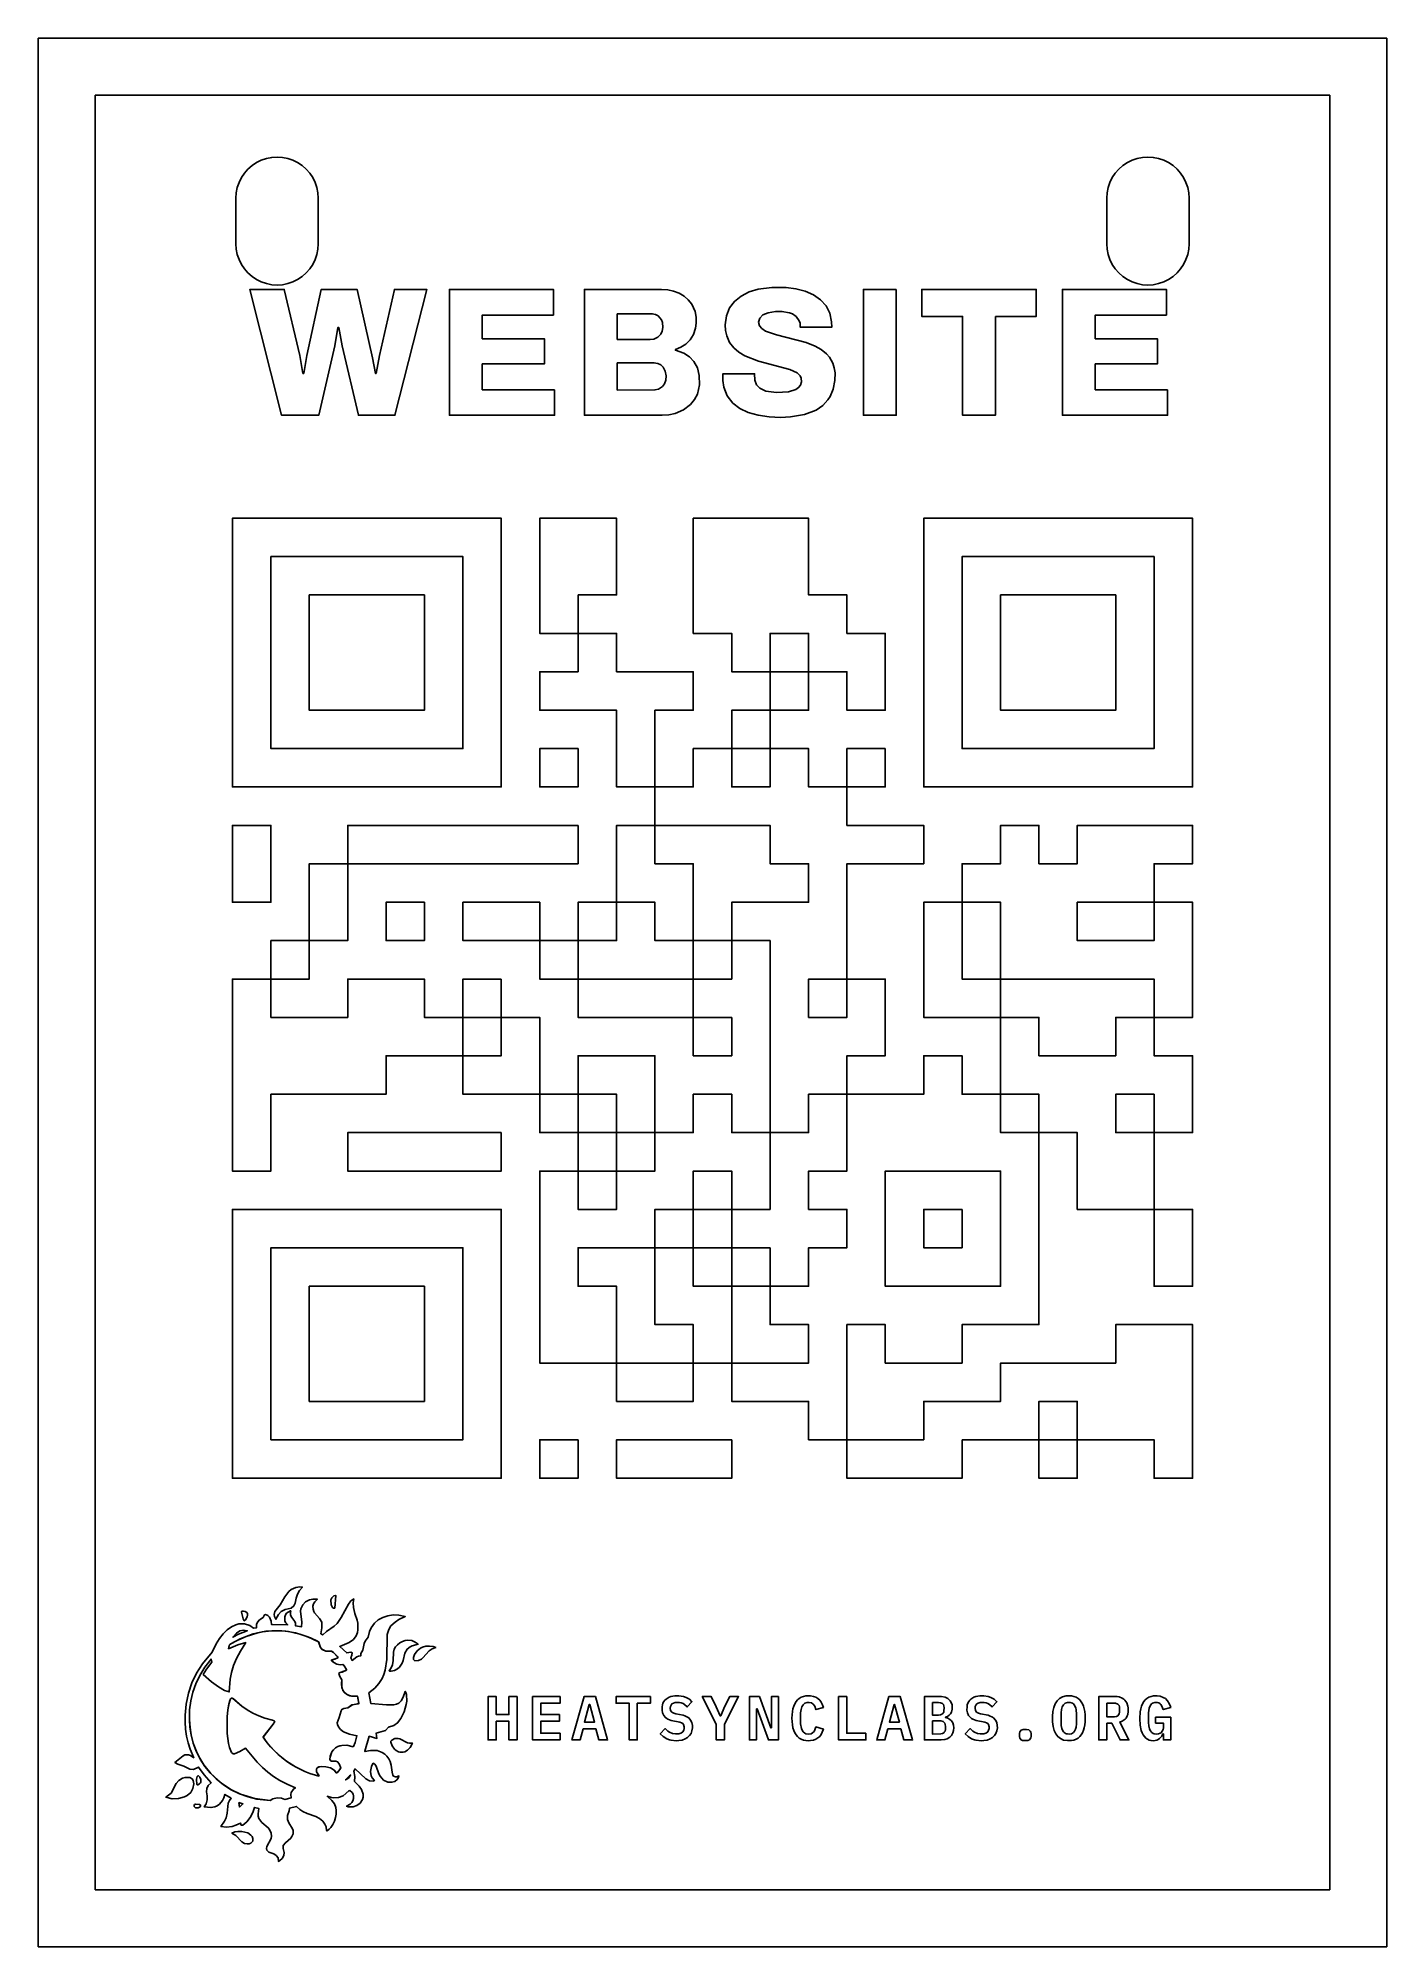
# Model space of a CAD drawing. Header units: millimetres. Extents: x 5 to 123, y 5 to 172.
import ezdxf

# ---------------------------------------------------------------- set-up
doc = ezdxf.new("R2010")
doc.units = ezdxf.units.MM
for name, color, linetype in [('CUT', 1, 'Continuous'), ('ETCH', 7, 'Continuous'), ('LIGHT', 5, 'Continuous'), ('SCORE', 3, 'Continuous')]:
    doc.layers.add(name, color=color, linetype=linetype)

msp = doc.modelspace()

# ---------------------------------------------------------------- linework, layer by layer
at = {"layer": 'CUT'}
for points in [[(123, 172), (5, 172), (5, 5), (123, 5)], [(25.4305, 150.4308), (24.9686, 150.5227), (24.5227, 150.674), (24.1004, 150.8823), (23.7088, 151.1439), (23.3548, 151.4544), (23.0443, 151.8085), (22.7827, 152.2), (22.5744, 152.6223), (22.4231, 153.0683), (22.3312, 153.5301), (22.3004, 154), (22.3004, 158), (22.3312, 158.4699), (22.4231, 158.9317), (22.5744, 159.3777), (22.7827, 159.8), (23.0443, 160.1915), (23.3548, 160.5456), (23.7088, 160.8561), (24.1004, 161.1177), (24.5227, 161.326), (24.9686, 161.4773), (25.4305, 161.5692), (25.9004, 161.6), (26.3703, 161.5692), (26.8321, 161.4773), (27.2781, 161.326), (27.7004, 161.1177), (28.0919, 160.8561), (28.446, 160.5456), (28.7565, 160.1915), (29.0181, 159.8), (29.2264, 159.3777), (29.3777, 158.9317), (29.4696, 158.4699), (29.5004, 158), (29.5004, 154), (29.4696, 153.5301), (29.3777, 153.0683), (29.2264, 152.6223), (29.0181, 152.2), (28.7565, 151.8085), (28.446, 151.4544), (28.0919, 151.1439), (27.7004, 150.8823), (27.2781, 150.674), (26.8321, 150.5227), (26.3703, 150.4308), (25.9004, 150.4)], [(101.6307, 150.4308), (101.1688, 150.5227), (100.7229, 150.674), (100.3006, 150.8823), (99.909, 151.1439), (99.555, 151.4544), (99.2445, 151.8085), (98.9829, 152.2), (98.7746, 152.6223), (98.6233, 153.0683), (98.5314, 153.5301), (98.5006, 154), (98.5006, 158), (98.5314, 158.4699), (98.6233, 158.9317), (98.7746, 159.3777), (98.9829, 159.8), (99.2445, 160.1915), (99.555, 160.5456), (99.909, 160.8561), (100.3006, 161.1177), (100.7229, 161.326), (101.1688, 161.4773), (101.6307, 161.5692), (102.1006, 161.6), (102.5705, 161.5692), (103.0323, 161.4773), (103.4782, 161.326), (103.9006, 161.1177), (104.2921, 160.8561), (104.6462, 160.5456), (104.9567, 160.1915), (105.2183, 159.8), (105.4266, 159.3777), (105.5779, 158.9317), (105.6698, 158.4699), (105.7006, 158), (105.7006, 154), (105.6698, 153.5301), (105.5779, 153.0683), (105.4266, 152.6223), (105.2183, 152.2), (104.9567, 151.8085), (104.6462, 151.4544), (104.2921, 151.1439), (103.9006, 150.8823), (103.4782, 150.674), (103.0323, 150.5227), (102.5705, 150.4308), (102.1006, 150.4)]]:
    msp.add_lwpolyline(points, close=True, dxfattribs=at)
at = {"layer": 'ETCH'}
for points in [[(30.9443, 145.0938), (31.2324, 146.6973), (31.2969, 146.6973), (31.6016, 145.0938), (33.0127, 139), (36.2197, 139), (38.9941, 150.0156), (36.1719, 150.0156), (34.873, 144.2275), (34.5684, 142.6719), (34.5039, 142.6719), (34.2471, 144.0352), (32.9004, 150.0156), (29.7734, 150.0156), (28.5068, 144.2275), (28.2344, 142.6719), (28.1699, 142.6719), (27.8818, 144.2275), (26.5342, 150.0156), (23.5205, 150.0156), (26.2939, 139), (29.5488, 139)], [(50.1865, 141.2451), (43.8525, 141.2451), (43.8525, 143.5059), (49.2881, 143.5059), (49.2881, 145.7021), (43.8525, 145.7021), (43.8525, 147.7715), (50.0742, 147.7715), (50.0742, 150.0156), (40.9824, 150.0156), (40.9824, 139), (50.1865, 139)], [(60.1758, 139.0322), (60.7217, 139.1602), (61.4746, 139.4814), (62.084, 139.9619), (62.4209, 140.3789), (62.6777, 140.8438), (62.8535, 141.6777), (62.8379, 142.4961), (62.6777, 143.1533), (62.373, 143.6982), (61.9883, 144.1152), (61.4912, 144.4355), (60.7529, 144.6924), (60.7529, 144.7568), (61.2344, 144.9648), (61.667, 145.2373), (62.0518, 145.6064), (62.3408, 146.0713), (62.5176, 146.6328), (62.5811, 147.0654), (62.5654, 147.5791), (62.4854, 148.0762), (62.1807, 148.7334), (61.876, 149.1016), (61.5068, 149.4229), (61.0742, 149.6797), (60.5928, 149.8721), (60.0801, 149.9844), (59.5342, 150.0156), (52.7998, 150.0156), (52.7998, 139), (59.583, 139)], [(70.8389, 138.8555), (72.042, 139.0645), (73.0684, 139.4648), (73.6455, 139.8662), (74.0947, 140.3467), (74.2871, 140.6357), (74.5596, 141.2773), (74.7041, 142.0469), (74.7197, 142.7041), (74.6553, 143.1689), (74.5273, 143.5703), (74.2227, 144.083), (73.9824, 144.3721), (73.5176, 144.7568), (72.9883, 145.0615), (72.2021, 145.3818), (69.5889, 146.0391), (68.6426, 146.376), (68.3223, 146.585), (68.0977, 146.8408), (68.0332, 147.1621), (68.1299, 147.5146), (68.418, 147.7871), (68.8672, 147.9795), (69.5088, 148.0762), (70.0693, 148.0918), (70.7275, 147.9795), (71, 147.8672), (71.3203, 147.6426), (71.5771, 147.2744), (71.6572, 147.0654), (71.6729, 146.7129), (74.4307, 146.7129), (74.415, 147.1943), (74.2549, 147.9473), (73.9336, 148.5889), (73.4531, 149.1182), (72.8281, 149.5508), (72.1221, 149.8721), (71.3047, 150.0801), (70.4385, 150.1924), (69.1875, 150.1924), (68.001, 150.0322), (67.1992, 149.792), (66.4941, 149.4385), (65.917, 148.9736), (65.4834, 148.3965), (65.2109, 147.707), (65.1152, 146.9053), (65.1465, 146.4082), (65.2432, 145.959), (65.5, 145.3818), (65.8525, 144.917), (66.3174, 144.5322), (66.8301, 144.2109), (68.0332, 143.7461), (70.7588, 143.0244), (71.4004, 142.7041), (71.6572, 142.4473), (71.7529, 142.2393), (71.7852, 141.9346), (71.6895, 141.6299), (71.5293, 141.4209), (71.2881, 141.2607), (70.6465, 141.0527), (69.5889, 140.9883), (68.6748, 141.1162), (68.1299, 141.3896), (67.8408, 141.6777), (67.6963, 142.0791), (67.6807, 142.6396), (64.9063, 142.6396), (64.9063, 142.0469), (64.9863, 141.4531), (65.291, 140.7002), (65.7725, 140.0742), (66.3975, 139.5938), (67.1348, 139.2402), (68.001, 139), (68.9473, 138.8555), (69.957, 138.8076)], [(80.0752, 150.0156), (77.2051, 150.0156), (77.2051, 139), (80.0752, 139)], [(88.75, 147.6592), (92.3262, 147.6592), (92.3262, 150.0156), (82.3047, 150.0156), (82.3047, 147.6592), (85.8799, 147.6592), (85.8799, 139), (88.75, 139)], [(103.8232, 141.2451), (97.4893, 141.2451), (97.4893, 143.5059), (102.9258, 143.5059), (102.9258, 145.7021), (97.4893, 145.7021), (97.4893, 147.7715), (103.7109, 147.7715), (103.7109, 150.0156), (94.6191, 150.0156), (94.6191, 139), (103.8232, 139)], [(55.6699, 147.8838), (58.7324, 147.8838), (59.0059, 147.8193), (59.2461, 147.6914), (59.5342, 147.3701), (59.6309, 147.1133), (59.6631, 146.6807), (59.5986, 146.3604), (59.4707, 146.1035), (59.2139, 145.8311), (58.8613, 145.6709), (58.54, 145.6387), (55.6699, 145.6387)], [(55.6699, 143.6016), (58.877, 143.6016), (59.2139, 143.5381), (59.4863, 143.4092), (59.6953, 143.2168), (59.8711, 142.8643), (59.9355, 142.4473), (59.9033, 142.0625), (59.791, 141.7578), (59.6152, 141.5176), (59.2617, 141.293), (58.957, 141.2285), (55.6699, 141.2129)], [(45.5205, 109.8398), (45.5205, 113.2002), (45.5205, 116.5596), (45.5205, 119.9199), (45.5205, 123.2803), (45.5205, 126.6396), (45.5205, 130), (22, 130), (22, 126.6396), (22, 123.2803), (22, 119.9199), (22, 116.5596), (22, 113.2002), (22, 109.8398), (22, 106.4805), (45.5205, 106.4805)], [(52.2402, 123.2803), (55.6006, 123.2803), (55.6006, 126.6396), (55.6006, 130), (48.8809, 130), (48.8809, 126.6396), (48.8809, 123.2803), (48.8809, 119.9199), (52.2402, 119.9199)], [(79.1201, 116.5596), (79.1201, 119.9199), (75.7607, 119.9199), (75.7607, 123.2803), (72.4004, 123.2803), (72.4004, 126.6396), (72.4004, 130), (62.3203, 130), (62.3203, 126.6396), (62.3203, 123.2803), (62.3203, 119.9199), (65.6807, 119.9199), (65.6807, 116.5596), (69.04, 116.5596), (69.04, 119.9199), (72.4004, 119.9199), (72.4004, 116.5596), (75.7607, 116.5596), (75.7607, 113.2002), (79.1201, 113.2002)], [(106, 109.8398), (106, 113.2002), (106, 116.5596), (106, 119.9199), (106, 123.2803), (106, 126.6396), (106, 130), (82.4805, 130), (82.4805, 126.6396), (82.4805, 123.2803), (82.4805, 119.9199), (82.4805, 116.5596), (82.4805, 113.2002), (82.4805, 109.8398), (82.4805, 106.4805), (106, 106.4805)], [(25.3604, 113.2002), (25.3604, 116.5596), (25.3604, 119.9199), (25.3604, 123.2803), (25.3604, 126.6396), (42.1602, 126.6396), (42.1602, 123.2803), (42.1602, 119.9199), (42.1602, 116.5596), (42.1602, 113.2002), (42.1602, 109.8398), (25.3604, 109.8398)], [(85.8408, 113.2002), (85.8408, 116.5596), (85.8408, 119.9199), (85.8408, 123.2803), (85.8408, 126.6396), (102.6406, 126.6396), (102.6406, 123.2803), (102.6406, 119.9199), (102.6406, 116.5596), (102.6406, 113.2002), (102.6406, 109.8398), (85.8408, 109.8398)], [(38.8008, 116.5596), (38.8008, 119.9199), (38.8008, 123.2803), (28.7207, 123.2803), (28.7207, 119.9199), (28.7207, 116.5596), (28.7207, 113.2002), (38.8008, 113.2002)], [(99.2803, 116.5596), (99.2803, 119.9199), (99.2803, 123.2803), (89.2002, 123.2803), (89.2002, 119.9199), (89.2002, 116.5596), (89.2002, 113.2002), (99.2803, 113.2002)], [(58.96, 109.8398), (58.96, 113.2002), (62.3203, 113.2002), (62.3203, 116.5596), (55.6006, 116.5596), (55.6006, 119.9199), (52.2402, 119.9199), (52.2402, 116.5596), (48.8809, 116.5596), (48.8809, 113.2002), (55.6006, 113.2002), (55.6006, 109.8398), (55.6006, 106.4805), (58.96, 106.4805)], [(72.4004, 116.5596), (69.04, 116.5596), (69.04, 113.2002), (72.4004, 113.2002)], [(69.04, 113.2002), (65.6807, 113.2002), (65.6807, 109.8398), (69.04, 109.8398)], [(52.2402, 109.8398), (48.8809, 109.8398), (48.8809, 106.4805), (52.2402, 106.4805)], [(75.7607, 52.7197), (75.7607, 56.0801), (75.7607, 59.4404), (79.1201, 59.4404), (79.1201, 56.0801), (85.8408, 56.0801), (85.8408, 59.4404), (92.5605, 59.4404), (92.5605, 62.7998), (92.5605, 66.1602), (92.5605, 69.5195), (92.5605, 72.8799), (92.5605, 76.2402), (89.2002, 76.2402), (89.2002, 79.5996), (85.8408, 79.5996), (85.8408, 82.96), (82.4805, 82.96), (82.4805, 79.5996), (75.7607, 79.5996), (75.7607, 82.96), (79.1201, 82.96), (79.1201, 86.3203), (79.1201, 89.6797), (75.7607, 89.6797), (75.7607, 86.3203), (72.4004, 86.3203), (72.4004, 89.6797), (75.7607, 89.6797), (75.7607, 93.04), (75.7607, 96.4004), (75.7607, 99.7598), (82.4805, 99.7598), (82.4805, 103.1201), (75.7607, 103.1201), (75.7607, 106.4805), (72.4004, 106.4805), (72.4004, 109.8398), (69.04, 109.8398), (69.04, 106.4805), (65.6807, 106.4805), (65.6807, 109.8398), (62.3203, 109.8398), (62.3203, 106.4805), (58.96, 106.4805), (58.96, 103.1201), (69.04, 103.1201), (69.04, 99.7598), (72.4004, 99.7598), (72.4004, 96.4004), (65.6807, 96.4004), (65.6807, 93.04), (69.04, 93.04), (69.04, 89.6797), (69.04, 86.3203), (69.04, 82.96), (69.04, 79.5996), (69.04, 76.2402), (72.4004, 76.2402), (72.4004, 79.5996), (75.7607, 79.5996), (75.7607, 76.2402), (75.7607, 72.8799), (72.4004, 72.8799), (72.4004, 69.5195), (75.7607, 69.5195), (75.7607, 66.1602), (72.4004, 66.1602), (72.4004, 62.7998), (69.04, 62.7998), (69.04, 59.4404), (72.4004, 59.4404), (72.4004, 56.0801), (65.6807, 56.0801), (65.6807, 52.7197), (72.4004, 52.7197), (72.4004, 49.3604), (75.7607, 49.3604)], [(79.1201, 109.8398), (75.7607, 109.8398), (75.7607, 106.4805), (79.1201, 106.4805)], [(25.3604, 99.7598), (25.3604, 103.1201), (22, 103.1201), (22, 99.7598), (22, 96.4004), (25.3604, 96.4004)], [(52.2402, 103.1201), (32.0801, 103.1201), (32.0801, 99.7598), (52.2402, 99.7598)], [(62.3203, 96.4004), (62.3203, 99.7598), (58.96, 99.7598), (58.96, 103.1201), (55.6006, 103.1201), (55.6006, 99.7598), (55.6006, 96.4004), (58.96, 96.4004), (58.96, 93.04), (62.3203, 93.04)], [(106, 89.6797), (106, 93.04), (106, 96.4004), (102.6406, 96.4004), (102.6406, 93.04), (95.9199, 93.04), (95.9199, 96.4004), (102.6406, 96.4004), (102.6406, 99.7598), (106, 99.7598), (106, 103.1201), (95.9199, 103.1201), (95.9199, 99.7598), (92.5605, 99.7598), (92.5605, 103.1201), (89.2002, 103.1201), (89.2002, 99.7598), (85.8408, 99.7598), (85.8408, 96.4004), (89.2002, 96.4004), (89.2002, 93.04), (89.2002, 89.6797), (102.6406, 89.6797), (102.6406, 86.3203), (106, 86.3203)], [(32.0801, 96.4004), (32.0801, 99.7598), (28.7207, 99.7598), (28.7207, 96.4004), (28.7207, 93.04), (32.0801, 93.04)], [(38.8008, 96.4004), (35.4404, 96.4004), (35.4404, 93.04), (38.8008, 93.04)], [(48.8809, 96.4004), (42.1602, 96.4004), (42.1602, 93.04), (48.8809, 93.04)], [(55.6006, 96.4004), (52.2402, 96.4004), (52.2402, 93.04), (55.6006, 93.04)], [(89.2002, 89.6797), (85.8408, 89.6797), (85.8408, 93.04), (85.8408, 96.4004), (82.4805, 96.4004), (82.4805, 93.04), (82.4805, 89.6797), (82.4805, 86.3203), (89.2002, 86.3203)], [(28.7207, 93.04), (25.3604, 93.04), (25.3604, 89.6797), (28.7207, 89.6797)], [(52.2402, 93.04), (48.8809, 93.04), (48.8809, 89.6797), (52.2402, 89.6797)], [(65.6807, 93.04), (62.3203, 93.04), (62.3203, 89.6797), (65.6807, 89.6797)], [(25.3604, 76.2402), (25.3604, 79.5996), (35.4404, 79.5996), (35.4404, 82.96), (42.1602, 82.96), (42.1602, 79.5996), (48.8809, 79.5996), (48.8809, 82.96), (48.8809, 86.3203), (45.5205, 86.3203), (45.5205, 82.96), (42.1602, 82.96), (42.1602, 86.3203), (38.8008, 86.3203), (38.8008, 89.6797), (32.0801, 89.6797), (32.0801, 86.3203), (25.3604, 86.3203), (25.3604, 89.6797), (22, 89.6797), (22, 86.3203), (22, 82.96), (22, 79.5996), (22, 76.2402), (22, 72.8799), (25.3604, 72.8799)], [(45.5205, 89.6797), (42.1602, 89.6797), (42.1602, 86.3203), (45.5205, 86.3203)], [(62.3203, 89.6797), (52.2402, 89.6797), (52.2402, 86.3203), (62.3203, 86.3203)], [(65.6807, 86.3203), (62.3203, 86.3203), (62.3203, 82.96), (65.6807, 82.96)], [(102.6406, 72.8799), (102.6406, 76.2402), (99.2803, 76.2402), (99.2803, 79.5996), (102.6406, 79.5996), (102.6406, 76.2402), (106, 76.2402), (106, 79.5996), (106, 82.96), (102.6406, 82.96), (102.6406, 86.3203), (99.2803, 86.3203), (99.2803, 82.96), (92.5605, 82.96), (92.5605, 86.3203), (89.2002, 86.3203), (89.2002, 82.96), (89.2002, 79.5996), (92.5605, 79.5996), (92.5605, 76.2402), (95.9199, 76.2402), (95.9199, 72.8799), (95.9199, 69.5195), (102.6406, 69.5195)], [(58.96, 79.5996), (58.96, 82.96), (52.2402, 82.96), (52.2402, 79.5996), (55.6006, 79.5996), (55.6006, 76.2402), (58.96, 76.2402)], [(52.2402, 79.5996), (48.8809, 79.5996), (48.8809, 76.2402), (52.2402, 76.2402)], [(55.6006, 59.4404), (55.6006, 62.7998), (52.2402, 62.7998), (52.2402, 66.1602), (58.96, 66.1602), (58.96, 69.5195), (62.3203, 69.5195), (62.3203, 72.8799), (65.6807, 72.8799), (65.6807, 69.5195), (69.04, 69.5195), (69.04, 72.8799), (69.04, 76.2402), (65.6807, 76.2402), (65.6807, 79.5996), (62.3203, 79.5996), (62.3203, 76.2402), (58.96, 76.2402), (58.96, 72.8799), (55.6006, 72.8799), (55.6006, 69.5195), (52.2402, 69.5195), (52.2402, 72.8799), (48.8809, 72.8799), (48.8809, 69.5195), (48.8809, 66.1602), (48.8809, 62.7998), (48.8809, 59.4404), (48.8809, 56.0801), (55.6006, 56.0801)], [(45.5205, 76.2402), (32.0801, 76.2402), (32.0801, 72.8799), (45.5205, 72.8799)], [(55.6006, 76.2402), (52.2402, 76.2402), (52.2402, 72.8799), (55.6006, 72.8799)], [(79.1201, 66.1602), (79.1201, 69.5195), (79.1201, 72.8799), (89.2002, 72.8799), (89.2002, 69.5195), (89.2002, 66.1602), (89.2002, 62.7998), (79.1201, 62.7998)], [(45.5205, 49.3604), (45.5205, 52.7197), (45.5205, 56.0801), (45.5205, 59.4404), (45.5205, 62.7998), (45.5205, 66.1602), (45.5205, 69.5195), (22, 69.5195), (22, 66.1602), (22, 62.7998), (22, 59.4404), (22, 56.0801), (22, 52.7197), (22, 49.3604), (22, 46), (45.5205, 46)], [(65.6807, 69.5195), (62.3203, 69.5195), (62.3203, 66.1602), (65.6807, 66.1602)], [(85.8408, 69.5195), (82.4805, 69.5195), (82.4805, 66.1602), (85.8408, 66.1602)], [(106, 66.1602), (106, 69.5195), (102.6406, 69.5195), (102.6406, 66.1602), (102.6406, 62.7998), (106, 62.7998)], [(25.3604, 52.7197), (25.3604, 56.0801), (25.3604, 59.4404), (25.3604, 62.7998), (25.3604, 66.1602), (42.1602, 66.1602), (42.1602, 62.7998), (42.1602, 59.4404), (42.1602, 56.0801), (42.1602, 52.7197), (42.1602, 49.3604), (25.3604, 49.3604)], [(65.6807, 59.4404), (65.6807, 62.7998), (62.3203, 62.7998), (62.3203, 66.1602), (58.96, 66.1602), (58.96, 62.7998), (58.96, 59.4404), (62.3203, 59.4404), (62.3203, 56.0801), (65.6807, 56.0801)], [(69.04, 66.1602), (65.6807, 66.1602), (65.6807, 62.7998), (69.04, 62.7998)], [(38.8008, 56.0801), (38.8008, 59.4404), (38.8008, 62.7998), (28.7207, 62.7998), (28.7207, 59.4404), (28.7207, 56.0801), (28.7207, 52.7197), (38.8008, 52.7197)], [(85.8408, 49.3604), (92.5605, 49.3604), (92.5605, 52.7197), (95.9199, 52.7197), (95.9199, 49.3604), (102.6406, 49.3604), (102.6406, 46), (106, 46), (106, 49.3604), (106, 52.7197), (106, 56.0801), (106, 59.4404), (99.2803, 59.4404), (99.2803, 56.0801), (89.2002, 56.0801), (89.2002, 52.7197), (82.4805, 52.7197), (82.4805, 49.3604), (75.7607, 49.3604), (75.7607, 46), (85.8408, 46)], [(62.3203, 56.0801), (55.6006, 56.0801), (55.6006, 52.7197), (62.3203, 52.7197)], [(52.2402, 49.3604), (48.8809, 49.3604), (48.8809, 46), (52.2402, 46)], [(65.6807, 49.3604), (55.6006, 49.3604), (55.6006, 46), (65.6807, 46)], [(95.9199, 49.3604), (92.5605, 49.3604), (92.5605, 46), (95.9199, 46)], [(26.1514, 12.5508), (26.3369, 12.7246), (26.5029, 12.9795), (26.5225, 13.2461), (26.4287, 13.6143), (26.4443, 13.8652), (26.626, 14.1016), (27.0957, 14.5176), (27.2041, 14.665), (27.2998, 14.8936), (27.3115, 15.1738), (27.2646, 15.3193), (26.9355, 15.835), (26.8066, 16.1533), (26.8291, 16.4766), (26.9639, 16.8975), (26.9932, 17.1396), (27.5928, 17.2861), (27.8818, 17.0156), (28.165, 16.832), (28.5371, 16.667), (29.292, 16.4033), (29.625, 16.2275), (29.9043, 15.9971), (30.0918, 15.7432), (30.1865, 15.4893), (30.2412, 15.166), (30.2861, 15.1465), (30.4658, 15.2803), (30.6074, 15.4385), (30.7852, 15.71), (30.9238, 16.002), (31.0205, 16.3066), (31.0732, 16.6133), (31.0811, 16.9141), (31.04, 17.2002), (30.9131, 17.5107), (30.6982, 17.8115), (30.2881, 18.1797), (30.6582, 18.0635), (30.8662, 18.0342), (31.291, 18.0693), (31.6875, 18.2227), (32.1738, 18.6533), (32.2725, 18.6719), (32.4629, 18.502), (32.5508, 18.3652), (32.5879, 18.2021), (32.5869, 17.9727), (32.5352, 17.7832), (32.4355, 17.6289), (32.2891, 17.4863), (31.9805, 17.2939), (32.1172, 17.2529), (32.5635, 17.2617), (32.875, 17.3525), (33.1787, 17.5771), (33.373, 17.8984), (33.4229, 18.0879), (33.4277, 18.3594), (33.3027, 18.7715), (33.0977, 19.0605), (32.6904, 19.46), (32.6973, 19.8887), (32.6201, 20.3691), (32.7266, 20.5625), (33.666, 19.6963), (33.999, 19.5352), (34.3818, 19.5059), (34.4229, 19.5439), (34.2256, 19.7871), (34.1465, 19.9541), (34.084, 20.3457), (34.1553, 20.7686), (34.2451, 20.9746), (34.3232, 21.0645), (34.4492, 20.9775), (34.5771, 20.7949), (34.7959, 20.1396), (34.9102, 19.918), (35.2227, 19.5908), (35.5996, 19.4092), (35.9531, 19.3994), (36.2129, 19.4688), (36.4189, 19.6396), (36.5352, 19.8203), (36.5596, 19.9473), (36.3857, 19.8711), (36.2744, 19.8691), (36.0938, 19.9365), (36.0352, 20.0127), (35.9619, 20.2842), (35.8926, 20.9014), (35.791, 21.2188), (35.667, 21.458), (35.5107, 21.668), (35.3242, 21.8467), (35.1074, 21.9951), (34.6563, 22.167), (34.083, 22.1689), (33.5879, 22.0801), (33.5791, 22.1318), (33.9727, 23.4209), (34.6348, 23.2285), (34.5674, 23.6943), (35.3838, 23.915), (35.6621, 24.207), (36.1045, 24.3594), (36.4512, 24.5869), (36.7422, 24.9912), (37.0146, 25.5742), (37.2002, 26.1885), (37.2432, 26.4932), (37.2363, 27.0684), (37.1807, 27.2666), (37.1211, 27.3516), (36.9297, 26.8516), (36.7529, 26.5146), (36.5498, 26.3223), (36.3535, 26.2344), (36.1104, 26.1777), (35.4814, 26.1592), (34.0996, 26.3027), (33.9287, 27.2197), (34.4629, 27.6377), (34.8066, 28.0352), (35.084, 28.4775), (35.2422, 28.8291), (35.3623, 29.2051), (35.499, 30.1465), (35.5381, 32.333), (35.6689, 32.752), (35.8662, 33.082), (36.2236, 33.416), (36.5703, 33.6348), (37.1182, 33.8965), (36.542, 34.0293), (36.0596, 34.0371), (35.5869, 33.9668), (35.1445, 33.8232), (34.75, 33.6094), (34.4238, 33.3301), (34.127, 32.9092), (34, 32.5791), (33.8721, 32.0918), (33.6191, 31.75), (33.5283, 31.5459), (33.3965, 30.9492), (33.2334, 30.6787), (33.2236, 30.4482), (33.0352, 30.4414), (32.875, 30.3848), (32.4648, 30.0645), (32.3438, 30.2803), (32.4512, 30.5156), (32.46, 30.7363), (32.3496, 30.7764), (31.998, 30.7227), (31.3809, 31.2666), (32.1992, 31.6406), (32.5811, 31.8936), (32.8223, 32.2207), (32.9326, 32.5068), (32.9697, 32.7305), (32.9639, 33.3066), (32.9141, 33.5703), (32.7061, 34.1729), (32.584, 34.6826), (32.5605, 35.1113), (32.6045, 35.4404), (32.3652, 35.2607), (32.1553, 34.9932), (31.5039, 33.8086), (31.166, 33.2998), (30.8877, 33.043), (30.2314, 32.5869), (29.8975, 32.291), (29.7246, 32.3965), (29.8252, 32.9072), (29.8047, 33.4082), (29.6279, 33.7412), (29.1777, 34.2305), (29.1094, 34.3359), (29.0459, 34.5518), (29.0449, 34.8047), (29.0908, 34.9971), (29.2061, 35.1719), (29.4385, 35.4092), (29.0352, 35.4307), (28.7295, 35.3623), (28.3857, 35.1738), (28.1465, 34.9355), (27.9795, 34.5703), (27.9502, 34.3555), (28.0625, 33.3936), (28.0254, 32.9971), (27.5283, 33.0732), (27.5225, 33.3057), (27.4668, 33.4678), (27.1836, 33.8174), (27.084, 34.0127), (27.0654, 34.2129), (27.1035, 34.3838), (27.0684, 34.4033), (26.7393, 34.1924), (26.626, 34.04), (26.5684, 33.877), (26.5928, 33.4961), (26.6641, 33.3438), (26.832, 33.1611), (25.4043, 33.2148), (25.3818, 33.499), (25.248, 33.8389), (25.082, 34.0029), (24.876, 34.0703), (24.8164, 34.0371), (24.6846, 33.8242), (24.3594, 33.5996), (24.1943, 33.4199), (24.1123, 33.1982), (24.0967, 32.9082), (23.8496, 32.8818), (23.5166, 33.1055), (23.0645, 33.2588), (22.5654, 33.25), (22.3008, 33.1836), (21.9199, 33.0117), (21.5459, 32.7461), (21.1875, 32.3994), (20.8564, 31.9834), (20.5635, 31.5088), (20.2139, 30.7852), (19.3867, 29.7686), (18.8643, 28.9482), (18.4482, 28.0859), (18.1406, 27.1836), (17.9404, 26.2461), (17.8516, 25.2764), (17.8535, 24.6514), (17.8994, 24.0361), (17.9893, 23.4355), (18.1211, 22.8574), (18.2939, 22.3057), (18.6055, 21.5508), (18.335, 21.7275), (18.1631, 21.7949), (17.8252, 21.8008), (17.6768, 21.7217), (16.9688, 21.124), (17.2109, 20.9854), (17.7471, 20.8184), (18.2803, 20.5381), (18.5898, 20.5283), (19.0303, 20.7256), (19.5225, 20.0391), (20.127, 19.3623), (19.8867, 19.1035), (19.75, 18.8447), (19.7236, 18.5605), (19.7832, 18.21), (19.7793, 17.8496), (19.6865, 17.5234), (19.5293, 17.2383), (20.1123, 17.1816), (20.46, 17.2559), (20.6592, 17.3369), (20.8643, 17.4834), (21.1348, 17.8037), (21.2549, 18.0391), (21.3457, 18.3281), (21.8955, 18.0068), (21.7373, 17.8037), (21.625, 17.5703), (21.5488, 16.7031), (21.4512, 16.2998), (21.3096, 15.9834), (20.9951, 15.5293), (21.4727, 15.4795), (21.9707, 15.5361), (22.3076, 15.6377), (22.7168, 15.8252), (22.7695, 15.6309), (22.8984, 15.6504), (23.2646, 15.9463), (23.5439, 16.3193), (23.7734, 16.7627), (23.9395, 17.1914), (24.3047, 17.1152), (24.2354, 16.6504), (24.252, 16.4219), (24.3096, 16.2256), (24.5762, 15.8857), (25.1299, 15.418), (25.248, 15.2686), (25.3936, 14.957), (25.4248, 14.6797), (25.3896, 14.4727), (25.0195, 13.7725), (24.9873, 13.6143), (25.0186, 13.4639), (25.1768, 13.2949), (25.6162, 13.126), (25.834, 12.9883), (25.9902, 12.7764), (26.0137, 12.4717)], [(26.0342, 34.0811), (26.2695, 34.3418), (26.5977, 34.501), (27.1279, 34.6387), (27.3711, 34.8242), (27.4854, 35.0576), (27.5635, 35.4932), (27.6816, 35.8467), (27.874, 36.1641), (28.124, 36.4814), (27.8848, 36.4932), (27.5449, 36.4482), (27.1221, 36.2559), (26.9336, 36.0957), (26.5684, 35.6162), (26.1592, 34.9131), (25.7197, 34.3467), (25.6592, 34.084), (25.6836, 33.8975), (25.8057, 33.6641)], [(30.9424, 34.6357), (31.0332, 35.7432), (30.8711, 35.6992), (30.6865, 35.5322), (30.6113, 35.3604), (30.626, 34.9355), (30.7598, 34.6895), (30.8438, 34.6201)], [(23.1318, 33.623), (23.2842, 33.8652), (23.3242, 34.0176), (23.3145, 34.1582), (23.2568, 34.2402), (23.123, 34.3271), (22.957, 34.376), (22.8193, 34.3672), (22.7881, 34.2686), (22.9463, 33.7002), (23.0234, 33.5244)], [(24.1416, 17.9258), (23.3672, 18.1172), (22.6162, 18.3916), (21.8955, 18.748), (21.2119, 19.1816), (20.5732, 19.6914), (20.0518, 20.2109), (19.5859, 20.792), (19.1807, 21.4268), (18.8418, 22.1045), (18.5742, 22.8145), (18.3848, 23.5479), (18.2783, 24.2051), (18.2354, 24.9043), (18.2529, 25.7236), (18.3496, 26.5107), (18.5293, 27.2725), (18.793, 28.0137), (19.1426, 28.7422), (19.5801, 29.4639), (20.1221, 30.1836), (20.2012, 29.918), (19.7334, 29.2939), (19.4404, 28.8379), (20.1787, 28.1855), (20.7773, 27.7412), (21.2881, 27.4287), (21.7207, 27.3066), (21.8096, 28.4053), (21.9219, 29.0117), (22.1045, 29.6152), (22.3633, 30.2305), (22.7051, 30.873), (23.167, 31.6221), (22.4658, 31.4258), (21.6631, 31.0771), (21.7236, 31.3574), (21.8623, 31.5117), (22.6641, 31.9395), (23.8193, 32.377), (24.6045, 32.5615), (25.4316, 32.6563), (26.2646, 32.6543), (26.6768, 32.6172), (27.5205, 32.4668), (28.083, 32.3086), (28.8232, 32.0313), (29.4473, 31.7363), (29.5586, 31.6494), (29.668, 31.2568), (29.8457, 31.0293), (30.1592, 30.8799), (30.6963, 30.8467), (30.8506, 30.7393), (31.21, 30.3682), (31.2363, 30.3252), (31.1494, 30.2646), (30.6367, 30.0781), (30.7471, 29.9658), (30.8613, 29.8691), (31.1377, 29.7314), (31.4307, 29.6836), (31.6602, 29.708), (31.7861, 29.585), (31.8936, 29.4102), (31.9707, 29.2119), (31.5859, 29.0361), (31.3447, 28.9707), (31.3154, 28.9258), (31.3838, 28.6436), (31.583, 28.3633), (31.5488, 28.0332), (31.5742, 27.6689), (31.751, 27.3096), (31.9785, 27.1016), (32.2734, 26.9658), (32.5195, 26.9219), (32.9355, 26.9414), (33.0586, 26.2832), (32.4961, 26.1855), (32.082, 25.9121), (31.7373, 25.8545), (31.5703, 25.7705), (31.5039, 25.6533), (31.3467, 25.0781), (31.167, 24.6113), (31.1846, 24.4551), (31.2715, 24.251), (31.4658, 24.0166), (31.7236, 23.8096), (32.2344, 23.5928), (32.8877, 23.4736), (32.7314, 22.8896), (32.5957, 22.5381), (32.5566, 22.5059), (31.9961, 22.6328), (31.5762, 22.624), (31.3838, 22.5869), (31.2168, 22.5283), (31.0225, 22.4033), (30.833, 22.2285), (30.6992, 22.0479), (30.5381, 21.5986), (30.5205, 21.4121), (30.5449, 21.3242), (30.6387, 21.2402), (31.0332, 21.249), (31.1914, 21.1777), (31.3311, 21.001), (31.4785, 20.6582), (31.3105, 20.3994), (31.1475, 20.2383), (31.0869, 20.2383), (30.9043, 20.4658), (30.5908, 20.6621), (30.1553, 20.7627), (29.792, 20.7754), (29.5137, 20.7256), (29.416, 20.6543), (29.3574, 20.5586), (29.3613, 20.3145), (29.5791, 19.9502), (29.3691, 19.9805), (28.7656, 20.1777), (28.3398, 20.3477), (27.5068, 20.7578), (26.7314, 21.2441), (26.3613, 21.5244), (25.6406, 22.1699), (25.0293, 22.8438), (24.7949, 23.1611), (24.6924, 23.3701), (25.5693, 24.4805), (25.7041, 24.71), (25.6445, 24.7695), (25.4922, 24.8438), (24.8281, 25.0117), (24.3027, 25.2051), (23.7832, 25.4473), (23.2842, 25.7324), (22.8232, 26.0498), (22.085, 26.6914), (21.9873, 26.7471), (21.9092, 26.7471), (21.8418, 26.6943), (21.7471, 26.4639), (21.5889, 25.7383), (21.5371, 25.1221), (21.5225, 24.1904), (21.5439, 23.6699), (21.6514, 22.7793), (21.7354, 22.4287), (21.9238, 22.0088), (22.0596, 21.8887), (22.1768, 21.8975), (22.6309, 22.1006), (23.1338, 22.3887), (24.1494, 21.167), (24.6133, 20.7012), (25.0889, 20.2881), (25.5898, 19.9141), (26.1318, 19.5664), (26.8369, 19.1953), (27.5039, 18.9111), (27.332, 18.8018), (27.1416, 18.5156), (27.1113, 18.3281), (27.1279, 18.0254), (26.5928, 17.8965), (26.2959, 18.0186), (25.918, 18.0498), (25.5449, 17.9531), (25.2891, 17.7949)], [(22.3389, 32.4512), (22.6445, 32.6484), (22.9688, 32.7012), (23.292, 32.6582), (22.5371, 32.3447), (22.04, 32.0918)], [(36.1836, 29.1914), (36.4482, 29.332), (36.6025, 29.4658), (36.8389, 29.8252), (36.9219, 30.0537), (37.0674, 30.6934), (37.2764, 31.0488), (37.542, 31.2529), (37.7148, 31.3301), (38.2441, 31.4805), (37.9873, 31.668), (37.7021, 31.7939), (37.3408, 31.834), (37.1162, 31.8066), (36.8633, 31.7178), (36.6338, 31.5908), (36.4355, 31.4307), (36.2734, 31.2451), (36.1553, 31.04), (36.0801, 30.7695), (36.0547, 30.0479), (36.0029, 29.6787), (35.875, 29.3975), (35.6982, 29.1553), (35.7314, 29.1279), (35.8828, 29.125)], [(38.2637, 30.0439), (38.5303, 30.1709), (38.6611, 30.2803), (39.2021, 30.9043), (39.4629, 31.0654), (39.791, 31.2002), (39.5684, 31.2773), (39.25, 31.3027), (38.9287, 31.2939), (38.625, 31.2148), (38.4512, 31.1289), (38.1523, 30.8945), (37.9326, 30.585), (37.8262, 30.3096), (37.832, 30.1426), (37.9697, 30.0215)], [(45.0781, 24.7334), (46.1885, 24.7334), (46.1885, 23.0996), (46.9023, 23.0996), (46.9023, 26.9004), (46.1885, 26.9004), (46.1885, 25.3213), (45.0781, 25.3213), (45.0781, 26.9004), (44.3652, 26.9004), (44.3652, 23.0996), (45.0781, 23.0996)], [(50.6641, 23.6875), (48.9766, 23.6875), (48.9766, 24.7334), (50.6045, 24.7334), (50.6045, 25.3213), (48.9766, 25.3213), (48.9766, 26.3125), (50.6641, 26.3125), (50.6641, 26.9004), (48.2627, 26.9004), (48.2627, 23.0996), (50.6641, 23.0996)], [(52.6729, 24.0635), (53.7998, 24.0635), (54.0664, 23.0996), (54.8232, 23.0996), (53.751, 26.9004), (52.7598, 26.9004), (51.6934, 23.0996), (52.4111, 23.0996)], [(57.4199, 26.3125), (58.5635, 26.3125), (58.5635, 26.9004), (55.5693, 26.9004), (55.5693, 26.3125), (56.7129, 26.3125), (56.7129, 23.0996), (57.4199, 23.0996)], [(61.0518, 23.0459), (61.3506, 23.0947), (61.6064, 23.1875), (61.8242, 23.3174), (61.9932, 23.4814), (62.124, 23.6768), (62.2051, 23.9004), (62.249, 24.1504), (62.2441, 24.374), (62.1895, 24.624), (62.0801, 24.8418), (61.9229, 25.0215), (61.8193, 25.0977), (61.5742, 25.2178), (61.4326, 25.2617), (60.7793, 25.3916), (60.6045, 25.4414), (60.4307, 25.5391), (60.333, 25.6807), (60.2998, 25.8711), (60.3164, 26.0293), (60.3711, 26.1543), (60.4521, 26.2578), (60.5781, 26.3281), (60.7305, 26.3662), (60.9209, 26.3828), (61.1055, 26.3721), (61.2695, 26.334), (61.4219, 26.2793), (61.5576, 26.1973), (61.7861, 25.9912), (62.2051, 26.4375), (61.9766, 26.6553), (61.6826, 26.8242), (61.4541, 26.9004), (61.0625, 26.96), (60.7139, 26.96), (60.3545, 26.8945), (60.2021, 26.835), (59.9355, 26.6709), (59.8262, 26.5684), (59.7393, 26.4531), (59.6689, 26.3174), (59.6191, 26.1709), (59.5928, 26.0127), (59.5869, 25.708), (59.6357, 25.4678), (59.7344, 25.25), (59.8867, 25.0596), (59.9902, 24.9785), (60.1045, 24.9072), (60.3877, 24.8037), (61.1436, 24.6621), (61.291, 24.6025), (61.3994, 24.5371), (61.4707, 24.4443), (61.5254, 24.2598), (61.5254, 24.1016), (61.4873, 23.9434), (61.4111, 23.8184), (61.2959, 23.7207), (61.2256, 23.6826), (61.0566, 23.6338), (60.7627, 23.623), (60.4961, 23.6719), (60.2461, 23.7754), (60.0879, 23.8838), (59.8643, 24.0967), (59.4346, 23.6494), (59.6846, 23.3994), (59.9951, 23.2031), (60.2461, 23.1113), (60.3818, 23.0781), (60.834, 23.0352)], [(65.042, 24.4883), (66.2773, 26.9004), (65.5098, 26.9004), (65.0635, 25.9854), (64.7148, 25.207), (64.6768, 25.207), (64.334, 25.9854), (63.8936, 26.9004), (63.0986, 26.9004), (64.334, 24.4883), (64.334, 23.0996), (65.042, 23.0996)], [(67.8398, 25.8271), (67.8945, 25.8271), (68.8906, 23.0996), (69.7676, 23.0996), (69.7676, 26.9004), (69.1572, 26.9004), (69.1572, 24.1729), (69.1035, 24.1729), (68.1074, 26.9004), (67.2305, 26.9004), (67.2305, 23.0996), (67.8398, 23.0996)], [(72.5879, 23.0459), (72.832, 23.0889), (73.0449, 23.165), (73.2246, 23.2793), (73.377, 23.416), (73.502, 23.5791), (73.6055, 23.7695), (73.7031, 24.0527), (73.0498, 24.2383), (72.9629, 23.9932), (72.8867, 23.8516), (72.7559, 23.7207), (72.6201, 23.6494), (72.3965, 23.6172), (72.1738, 23.6494), (72.0811, 23.6875), (71.9229, 23.8135), (71.8633, 23.9004), (71.7764, 24.1123), (71.7109, 24.5156), (71.7109, 25.4844), (71.7441, 25.7676), (71.8145, 26.002), (71.9229, 26.1865), (72.0811, 26.3125), (72.2773, 26.377), (72.4463, 26.3828), (72.6582, 26.334), (72.8164, 26.2305), (72.9473, 26.0449), (73.0498, 25.7617), (73.7031, 25.9473), (73.6055, 26.2305), (73.502, 26.4209), (73.377, 26.584), (73.2246, 26.7207), (73.0449, 26.835), (72.832, 26.9111), (72.5879, 26.9541), (72.4082, 26.9648), (72.168, 26.9492), (71.9561, 26.9111), (71.7598, 26.835), (71.5859, 26.7363), (71.4336, 26.6064), (71.3086, 26.4531), (71.1934, 26.2686), (71.1064, 26.0615), (71.0361, 25.833), (70.9873, 25.5771), (70.9492, 25), (70.9873, 24.417), (71.0361, 24.167), (71.1064, 23.9326), (71.1934, 23.7314), (71.3086, 23.5469), (71.4336, 23.3887), (71.5859, 23.2637), (71.7598, 23.165), (71.9561, 23.0889), (72.168, 23.0508), (72.4082, 23.0352)], [(77.4277, 23.6875), (75.7451, 23.6875), (75.7451, 26.9004), (75.0322, 26.9004), (75.0322, 23.0996), (77.4277, 23.0996)], [(79.3486, 24.0635), (80.4756, 24.0635), (80.7432, 23.0996), (81.5, 23.0996), (80.4268, 26.9004), (79.4365, 26.9004), (78.3691, 23.0996), (79.0879, 23.0996)], [(84.3193, 23.1328), (84.5322, 23.2031), (84.7607, 23.3506), (84.9023, 23.4922), (85.0381, 23.7314), (85.0928, 23.9326), (85.1143, 24.1611), (85.0928, 24.4014), (85.0273, 24.6084), (84.918, 24.7656), (84.7656, 24.8965), (84.5859, 24.9941), (84.374, 25.0654), (84.374, 25.0928), (84.5537, 25.1631), (84.7061, 25.2559), (84.8311, 25.376), (84.918, 25.5225), (84.9834, 25.7949), (84.9834, 26.0449), (84.957, 26.1865), (84.8584, 26.4316), (84.7881, 26.5352), (84.5918, 26.7148), (84.3467, 26.835), (84.042, 26.8945), (82.5449, 26.9004), (82.5449, 23.0996), (84.0039, 23.0996)], [(87.7275, 23.0459), (88.0273, 23.0947), (88.2832, 23.1875), (88.501, 23.3174), (88.6699, 23.4814), (88.7998, 23.6768), (88.8818, 23.9004), (88.9258, 24.1504), (88.9199, 24.374), (88.8652, 24.624), (88.7568, 24.8418), (88.5986, 25.0215), (88.4951, 25.0977), (88.25, 25.2178), (88.1084, 25.2617), (87.4551, 25.3916), (87.2813, 25.4414), (87.1074, 25.5391), (87.0088, 25.6807), (86.9766, 25.8711), (86.9922, 26.0293), (87.0469, 26.1543), (87.1289, 26.2578), (87.2539, 26.3281), (87.4063, 26.3662), (87.5967, 26.3828), (87.7822, 26.3721), (87.9453, 26.334), (88.0977, 26.2793), (88.2344, 26.1973), (88.4629, 25.9912), (88.8818, 26.4375), (88.6533, 26.6553), (88.3594, 26.8242), (88.1309, 26.9004), (87.7383, 26.96), (87.3896, 26.96), (87.0313, 26.8945), (86.8779, 26.835), (86.6113, 26.6709), (86.5029, 26.5684), (86.416, 26.4531), (86.3447, 26.3174), (86.2959, 26.1709), (86.2686, 26.0127), (86.2627, 25.708), (86.3125, 25.4678), (86.4102, 25.25), (86.5625, 25.0596), (86.666, 24.9785), (86.7803, 24.9072), (87.0635, 24.8037), (87.8203, 24.6621), (87.9668, 24.6025), (88.0762, 24.5371), (88.1465, 24.4443), (88.2012, 24.2598), (88.2012, 24.1016), (88.1631, 23.9434), (88.0869, 23.8184), (87.9727, 23.7207), (87.9014, 23.6826), (87.7334, 23.6338), (87.4395, 23.623), (87.1719, 23.6719), (86.9219, 23.7754), (86.7637, 23.8838), (86.541, 24.0967), (86.1104, 23.6494), (86.3613, 23.3994), (86.6719, 23.2031), (86.9219, 23.1113), (87.0576, 23.0781), (87.5098, 23.0352)], [(95.4092, 23.0508), (95.627, 23.0947), (95.8174, 23.165), (95.9863, 23.2637), (96.1387, 23.3936), (96.2637, 23.5518), (96.373, 23.7373), (96.46, 23.9434), (96.5254, 24.1729), (96.5742, 24.4229), (96.6016, 24.7002), (96.6123, 25), (96.6016, 25.2998), (96.5742, 25.5771), (96.5254, 25.8271), (96.46, 26.0566), (96.373, 26.2627), (96.2637, 26.4482), (96.1387, 26.6064), (95.9863, 26.7363), (95.8174, 26.835), (95.627, 26.9053), (95.4092, 26.9492), (95.1748, 26.9648), (94.9414, 26.9492), (94.625, 26.873), (94.3643, 26.7314), (94.1465, 26.5303), (93.9775, 26.2686), (93.8525, 25.9473), (93.7764, 25.5771), (93.7383, 25.1523), (93.749, 24.7002), (93.7979, 24.292), (93.8906, 23.9385), (94.0264, 23.6387), (94.2119, 23.3994), (94.4453, 23.2139), (94.7236, 23.0947), (95.0557, 23.04)], [(98.502, 24.5752), (98.9316, 24.5752), (99.6553, 23.0996), (100.4395, 23.0996), (99.6289, 24.6572), (99.8516, 24.7334), (100.0313, 24.8525), (100.1133, 24.9297), (100.1836, 25.0166), (100.2871, 25.2236), (100.3252, 25.3379), (100.3691, 25.5879), (100.3691, 25.8984), (100.3418, 26.0615), (100.2441, 26.3506), (100.0801, 26.584), (99.9766, 26.6826), (99.8574, 26.7588), (99.5742, 26.8672), (99.4111, 26.8887), (97.7881, 26.9004), (97.7881, 23.0996), (98.502, 23.0996)], [(102.7266, 23.0459), (102.873, 23.084), (103.0039, 23.1436), (103.1182, 23.2139), (103.2109, 23.3018), (103.3145, 23.4434), (103.4121, 23.6279), (103.4561, 23.6279), (103.4561, 23.0996), (104.0928, 23.0996), (104.0928, 25.0869), (102.7646, 25.0869), (102.7646, 24.5703), (103.4561, 24.5703), (103.4502, 24.167), (103.418, 24.0039), (103.3467, 23.8564), (103.2432, 23.7373), (103.1777, 23.6934), (103.0205, 23.6338), (102.835, 23.6113), (102.6553, 23.6338), (102.5518, 23.666), (102.4268, 23.7529), (102.2959, 23.917), (102.2256, 24.0801), (102.1709, 24.3359), (102.1436, 24.6348), (102.1494, 25.4844), (102.209, 25.8877), (102.2959, 26.0996), (102.4209, 26.2578), (102.4971, 26.3125), (102.6885, 26.377), (102.9443, 26.3721), (103.0586, 26.334), (103.1563, 26.2686), (103.2324, 26.1924), (103.3193, 26.0674), (103.4395, 25.7617), (104.0928, 25.9473), (104.0713, 26.0176), (103.9619, 26.29), (103.8203, 26.5303), (103.624, 26.7207), (103.4443, 26.8291), (103.1563, 26.9326), (102.9004, 26.9648), (102.5791, 26.9492), (102.3672, 26.9111), (102.1768, 26.835), (102.0078, 26.7363), (101.8604, 26.6113), (101.7354, 26.4531), (101.627, 26.2686), (101.5391, 26.0615), (101.4736, 25.8271), (101.4248, 25.5664), (101.3867, 24.9727), (101.4199, 24.4063), (101.5176, 23.9277), (101.5938, 23.7266), (101.6865, 23.5469), (101.79, 23.3887), (101.915, 23.2637), (102.0508, 23.1602), (102.2031, 23.0889), (102.3721, 23.0508), (102.5576, 23.0352)], [(53.2178, 26.1973), (53.2607, 26.1973), (53.6797, 24.6465), (52.7979, 24.6465)], [(79.8936, 26.1973), (79.9375, 26.1973), (80.3564, 24.6465), (79.4746, 24.6465)], [(83.2412, 26.3828), (83.7861, 26.377), (83.9443, 26.3555), (84.124, 26.2793), (84.2002, 26.1924), (84.2432, 26.0723), (84.2598, 25.9199), (84.2539, 25.6592), (84.2266, 25.5225), (84.1621, 25.4189), (84.0693, 25.3486), (83.9443, 25.3047), (83.7861, 25.2832), (83.2412, 25.2773)], [(95.0557, 23.623), (94.9463, 23.6494), (94.7725, 23.7422), (94.7012, 23.8135), (94.6416, 23.9004), (94.5596, 24.1123), (94.5107, 24.3682), (94.4951, 24.6738), (94.5, 25.4844), (94.5332, 25.7676), (94.5977, 26.002), (94.7012, 26.1865), (94.8535, 26.3125), (95.0557, 26.377), (95.1748, 26.3828), (95.2949, 26.377), (95.4961, 26.3125), (95.5781, 26.2578), (95.709, 26.0996), (95.79, 25.8877), (95.8174, 25.7676), (95.8555, 25.3262), (95.8506, 24.5205), (95.8174, 24.2324), (95.7744, 24.0527), (95.6758, 23.8564), (95.5781, 23.748), (95.4043, 23.6494), (95.2354, 23.6172)], [(98.502, 26.3174), (99.2578, 26.3066), (99.4541, 26.2354), (99.5684, 26.1055), (99.6064, 25.9854), (99.623, 25.8271), (99.6172, 25.5391), (99.5908, 25.3975), (99.5361, 25.2881), (99.4541, 25.2119), (99.335, 25.1582), (99.1768, 25.1357), (98.502, 25.1309)], [(83.2412, 24.7822), (83.9707, 24.7715), (84.1836, 24.7061), (84.2813, 24.6299), (84.3193, 24.5811), (84.3682, 24.4502), (84.3848, 24.292), (84.3799, 24.0254), (84.3467, 23.8789), (84.2813, 23.7695), (84.2324, 23.7314), (84.1182, 23.666), (83.9707, 23.6279), (83.2412, 23.6172)], [(91.6035, 23.0674), (91.7236, 23.1221), (91.8057, 23.2031), (91.8545, 23.2959), (91.8818, 23.3994), (91.8818, 23.6719), (91.8545, 23.7754), (91.8057, 23.8672), (91.6689, 23.9766), (91.4512, 24.0254), (91.1953, 24.0205), (91.0049, 23.9492), (90.8965, 23.8242), (90.8467, 23.6719), (90.8467, 23.3994), (90.8965, 23.2471), (91.0049, 23.1221), (91.125, 23.0674), (91.3643, 23.04)], [(36.9297, 22.0283), (37.0664, 22.0664), (37.3193, 22.2119), (37.5361, 22.4414), (37.7402, 22.8281), (37.4932, 22.8203), (37.3076, 22.8525), (36.6416, 23.1904), (36.5098, 23.2256), (36.2119, 23.2236), (35.9443, 23.0938), (35.8643, 22.9951), (35.8486, 22.9102), (35.96, 22.585), (36.1836, 22.2979), (36.3193, 22.1797), (36.5234, 22.0625), (36.6709, 22.0195)], [(17.2783, 17.9658), (17.7998, 18.1113), (18.0244, 18.2324), (18.3447, 18.5146), (18.5449, 18.8604), (18.6191, 19.2617), (18.5693, 19.5605), (18.4639, 19.6982), (18.2578, 19.8135), (17.8525, 19.8223), (17.6162, 19.7471), (17.3145, 19.5479), (17.0703, 19.2842), (16.625, 18.4531), (16.1836, 18.083), (16.7168, 17.9551)], [(19.1113, 19.2529), (19.1904, 19.3408), (19.2256, 19.4277), (19.2227, 19.6406), (19.1328, 19.8525), (18.9971, 19.9814), (18.9131, 19.8984), (18.8613, 19.6768), (18.8711, 19.2129), (18.8994, 19.1768), (18.9678, 19.1758)], [(32.2529, 19.9541), (32.333, 20.0225), (32.1621, 19.7705), (31.9023, 19.6104)], [(19.1621, 17.2354), (19.2314, 17.3564), (19.1035, 17.4482), (18.7568, 17.4746), (18.6846, 17.4404), (18.6396, 17.3652), (18.6455, 17.291), (18.7715, 17.1748), (18.9961, 17.1523)], [(22.5488, 17.6367), (22.9111, 17.5059), (22.6279, 17.2334)], [(23.4561, 14.0176), (23.5977, 14.0791), (23.7686, 14.251), (23.792, 14.4688), (23.7188, 14.6592), (23.6143, 14.7734), (23.3301, 14.96), (22.8057, 15.1016), (22.4746, 15.1045), (22.2119, 15.0684), (21.9482, 14.9463), (22.291, 14.7441), (22.833, 14.1875), (23.0576, 14.0313), (23.2803, 13.998)]]:
    msp.add_lwpolyline(points, close=True, dxfattribs=at)
at = {"layer": 'LIGHT'}
msp.add_lwpolyline([(25.5449, 17.9531), (25.918, 18.0498), (26.2959, 18.0186), (26.5928, 17.8965), (27.127, 18.0254), (27.1113, 18.3281), (27.1416, 18.5156), (27.3311, 18.8018), (27.5039, 18.9111), (26.8369, 19.1943), (26.1318, 19.5664), (25.5898, 19.9141), (25.0889, 20.2881), (24.6133, 20.7012), (24.1494, 21.167), (23.1338, 22.3887), (22.6309, 22.1006), (22.1768, 21.8975), (22.0596, 21.8887), (21.9229, 22.0088), (21.7354, 22.4287), (21.6514, 22.7793), (21.5439, 23.6699), (21.5225, 24.1904), (21.5371, 25.1221), (21.5889, 25.7383), (21.6826, 26.2373), (21.8418, 26.6943), (21.9092, 26.7471), (22.0293, 26.7295), (22.8232, 26.0498), (23.2842, 25.7324), (23.7832, 25.4482), (24.3027, 25.2051), (24.8281, 25.0117), (25.4922, 24.8438), (25.6445, 24.7695), (25.7051, 24.71), (25.5693, 24.4795), (24.6846, 23.3535), (25.0293, 22.8438), (25.3154, 22.5098), (25.9941, 21.8369), (26.7314, 21.2441), (27.1104, 20.9922), (27.5068, 20.7578), (28.3398, 20.3486), (28.7656, 20.1787), (29.5547, 19.9385), (29.5654, 19.9824), (29.3613, 20.3145), (29.3398, 20.4434), (29.3574, 20.5586), (29.415, 20.6543), (29.5557, 20.7441), (29.792, 20.7754), (30.1553, 20.7627), (30.5908, 20.6621), (30.9043, 20.4658), (31.1143, 20.2246), (31.251, 20.332), (31.4141, 20.543), (31.4785, 20.6582), (31.3311, 21.001), (31.1904, 21.1777), (31.0332, 21.249), (30.6377, 21.2393), (30.5234, 21.3779), (30.5576, 21.6895), (30.6553, 21.9619), (30.7559, 22.1357), (31.0215, 22.4033), (31.2168, 22.5283), (31.5762, 22.625), (31.9961, 22.6338), (32.5566, 22.5059), (32.5957, 22.5381), (32.7314, 22.8896), (32.8877, 23.4736), (32.2344, 23.5928), (31.7236, 23.8096), (31.4658, 24.0166), (31.2715, 24.251), (31.1846, 24.4541), (31.167, 24.6123), (31.3467, 25.0781), (31.5039, 25.6533), (31.5693, 25.7705), (31.7373, 25.8545), (32.082, 25.9121), (32.4414, 26.167), (33.0322, 26.2725), (33.0674, 26.3184), (32.9355, 26.9414), (32.4561, 26.9248), (32.1172, 27.0244), (31.8555, 27.1973), (31.665, 27.4375), (31.5576, 27.7803), (31.582, 28.3633), (31.3838, 28.6436), (31.3154, 28.9258), (31.3447, 28.9707), (31.9297, 29.1836), (31.9707, 29.2119), (31.9648, 29.252), (31.8398, 29.502), (31.6826, 29.6963), (31.4307, 29.6836), (31.1377, 29.7314), (30.8613, 29.8691), (30.6357, 30.0781), (30.9561, 30.1777), (31.2363, 30.3252), (30.7783, 30.7979), (30.6533, 30.8584), (30.1592, 30.8799), (29.9346, 30.9727), (29.8066, 31.0586), (29.707, 31.1816), (29.5371, 31.6787), (28.585, 32.1309), (27.8799, 32.3691), (26.9004, 32.5859), (26.3086, 32.6504), (25.4316, 32.6553), (24.9287, 32.6074), (24.2227, 32.4814), (23.1924, 32.1602), (22.3975, 31.8086), (21.8623, 31.5117), (21.752, 31.417), (21.6631, 31.0771), (22.4658, 31.4258), (23.167, 31.6221), (22.7051, 30.873), (22.3633, 30.2305), (22.1045, 29.6152), (21.9219, 29.0117), (21.8105, 28.4053), (21.7207, 27.3066), (21.2881, 27.4287), (20.7773, 27.7412), (20.1787, 28.1855), (19.4404, 28.8379), (19.7334, 29.2939), (20.2012, 29.918), (20.1221, 30.1836), (19.5801, 29.4639), (19.1426, 28.7422), (18.7939, 28.0137), (18.5303, 27.2725), (18.3506, 26.5107), (18.2529, 25.7236), (18.2354, 24.9043), (18.2842, 24.1895), (18.3867, 23.5391), (18.5752, 22.8145), (18.8359, 22.1201), (19.1465, 21.4971), (19.499, 20.9287), (20.0938, 20.1689), (21.0439, 19.3164), (21.8604, 18.7705), (22.7129, 18.3564), (23.958, 17.9717), (25.2891, 17.7959)], close=True, dxfattribs=at)
at = {"layer": 'SCORE'}
msp.add_lwpolyline([(10.0004, 10), (118.0004, 10), (118.0004, 167), (10.0004, 167)], close=True, dxfattribs=at)

doc.saveas('drawing.dxf')
